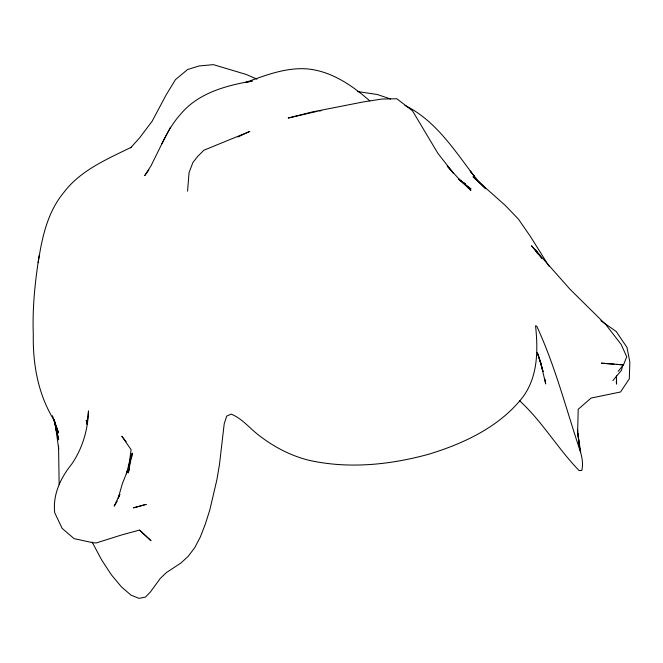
<?xml version="1.0" encoding="UTF-8"?>
<svg xmlns="http://www.w3.org/2000/svg" width="663" height="663" viewBox="0 0 663 663"><rect width="100%" height="100%" fill="white"/><g stroke="black" fill="none" stroke-linecap="round" stroke-linejoin="round"><path stroke-width="0.99" d="M187.554 191.176L189.063 172.612L192.883 162.518L197.972 156.095L203.955 150.203L249.835 131.407L237.876 137.001M131.838 456.857L132.202 453.102L128.274 472.893L129.567 468.169M128.697 467.282L131.083 449.688L121.835 436.213L126.177 441.765M38.172 262.697C41.926 238.125 47.288 212.574 63.474 192.892C80.38 170.292 106.768 159.352 131.266 147.236M39.167 255.57C35.073 281.526 32.296 307.756 33.299 334.069C32.727 363.929 37.982 394.129 53.852 419.87M129.451 464.332L131.655 454.52L126.343 473.846L128.199 469.189L122.489 483.269L118.213 498.145L119.87 494.565M622.648 365.28L621.504 370.227L612.902 380.628M119.738 494.548L114.185 506.159L117.26 501.071M369.813 100.909C352.31 85.527 332.006 71.587 308.27 68.985C286.35 66.996 265.49 75.325 245.26 82.585L252.255 81.035C226.083 85.527 198.27 92.944 180.601 114.21C172.645 123.078 166.844 133.338 161.739 144.037L151.073 165.717L144.708 175.629L148.868 169.977M161.739 144.037L170.532 127.221M618.173 371.305L623.502 364.899L626.717 356.727L621.14 344.412L605.949 324.754L570.097 289.333L531.535 245.758L537.842 253.863M130.578 147.857L139.495 137.995L152.15 121.213L166.098 94.991L175.471 79.61L187.579 69.549L199.041 65.968L213.387 64.642L246.18 74.438L256.995 79.154M317.08 111.367L288.198 118.039L312.182 111.972L363.341 101.92L381.648 99.069L396.822 98.746L412.485 110.804L437.903 153.368L453.243 172.993L447.243 166.098M319.052 111.061L321.025 110.746M614.452 364.186L601.391 363.158L623.502 364.899L616.466 364.343M357.258 91.502L377.181 94.477L390.582 98.994M404.969 105.434C435.666 120.426 454.37 150.219 474.468 176.457L470.2 171.071L477.882 180.543L485.714 188.764L473.026 176.772L505.148 205.315L518.499 219.204L530.475 236.567L549.014 266.244M600.869 320.759L616.234 331.508L626.983 347.437L629.85 362.031L629.295 378.822L620.543 391.982L591.065 398.073L578.211 409.295L577.639 432.235L577.44 429.276L579.843 449.995C581.981 456.509 583.473 463.727 581.774 470.481L579.139 470.597C558.312 449.199 542.972 422.704 521.043 402.093L519.635 400.775M459.534 180.253L471.037 189.03L462.277 182.176L470.863 190.38L457.685 177.585L447.334 166.098M139.653 530.16L150.998 540.718L139.479 530.093L122.323 534.743L96.21 542.964L92.961 542.724L74.115 538.654L62.131 528.361L54.681 512.648C52.667 494.333 60.772 477.551 72.068 463.636C82.56 447.973 87.98 429.682 88.486 410.886L87.052 424.312L86.231 420.185L87.093 424.038M541.712 258.628L535.256 249.404L538.663 254.567M92.107 542.036L101.572 559.804L111.318 574.755L121.453 586.904L131.001 595.134L138.99 598.357L145.462 597.114L150.46 591.91L160.305 578.401L166.396 572.592L180.974 562.962L188.118 556.406L194.665 547.812L200.392 536.864L205.348 524.01L209.79 510.004L216.859 479.871L219.461 464.564L224.202 423.864L226.68 416.132L231.163 414.118C242.467 418.635 250.059 428.828 259.681 435.906C274.283 447.135 290.808 455.73 308.718 460.23C348.44 469.147 389.993 464.912 428.92 454.172C463.644 443.555 498.576 427.287 521.806 398.413C538.024 377.736 538.19 350.628 535.547 325.765L536.748 326.179C555.163 365.943 566.02 408.574 579.843 449.995L577.763 433.221M56.512 428.853L58.642 439.809L53.836 419.629L55.419 423.988M52.443 415.734L58.559 432.922L53.836 419.629M537.187 352.517L540.759 362.893L543.038 371.595L537.817 353.868L540.759 362.893L545.674 383.927L544.986 379.178M54.225 419.621L56.247 430.478L55.7 426.4M58.692 448.934L55.559 426.251M577.796 433.237L580.689 452.381M55.153 422.331L55.427 424.37M55.07 422.24L55.319 424.245M616.267 381.242L616.598 384.101L616.383 375.863M58.559 446.199L59.148 484.363M146.084 504.41L133.545 507.833L146.084 504.41M465.401 183.908L458.721 179.366L465.401 183.908"/></g></svg>
